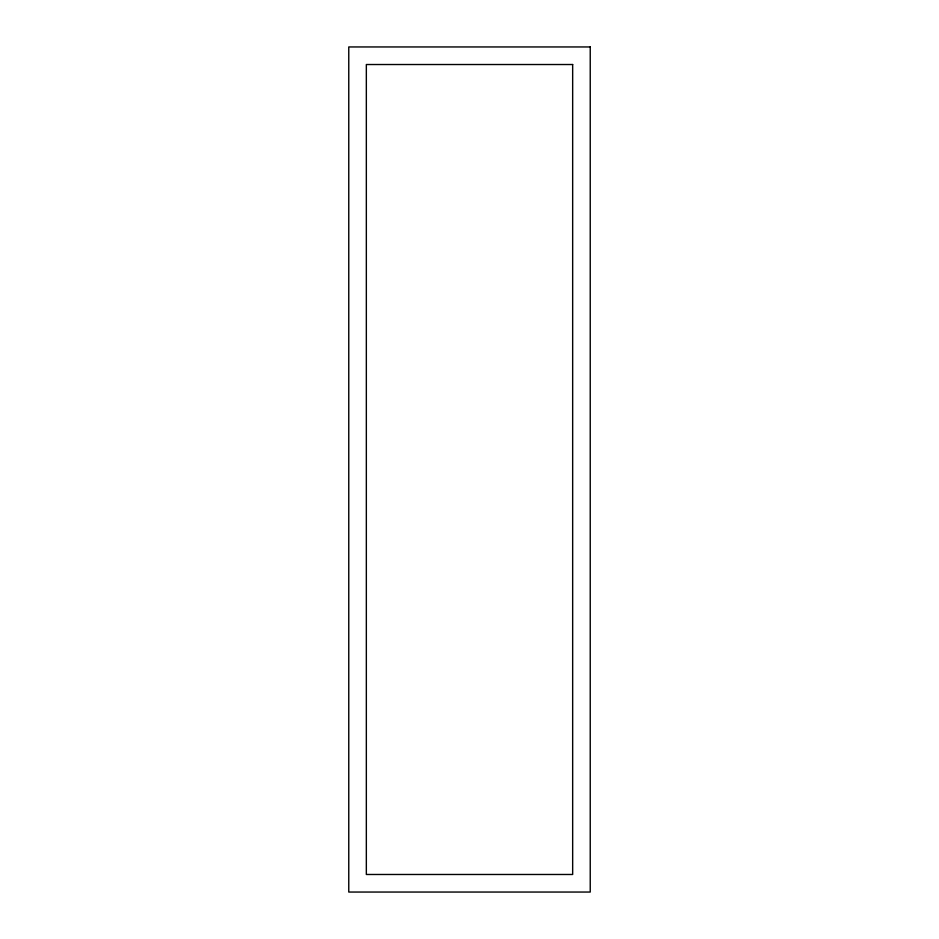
<?xml version="1.0" encoding="UTF-8"?>
<svg xmlns="http://www.w3.org/2000/svg" width="939" height="939" viewBox="0 0 939 939"><rect width="100%" height="100%" fill="white"/><g stroke="black" fill="none" stroke-linecap="round" stroke-linejoin="round"><path stroke-width="1.41" d="M590.232 46.95L348.768 46.95L348.768 892.05L590.232 892.05L590.232 46.95M572.661 64.521L366.339 64.521L366.339 874.479L572.661 874.479L572.661 64.521"/></g></svg>
